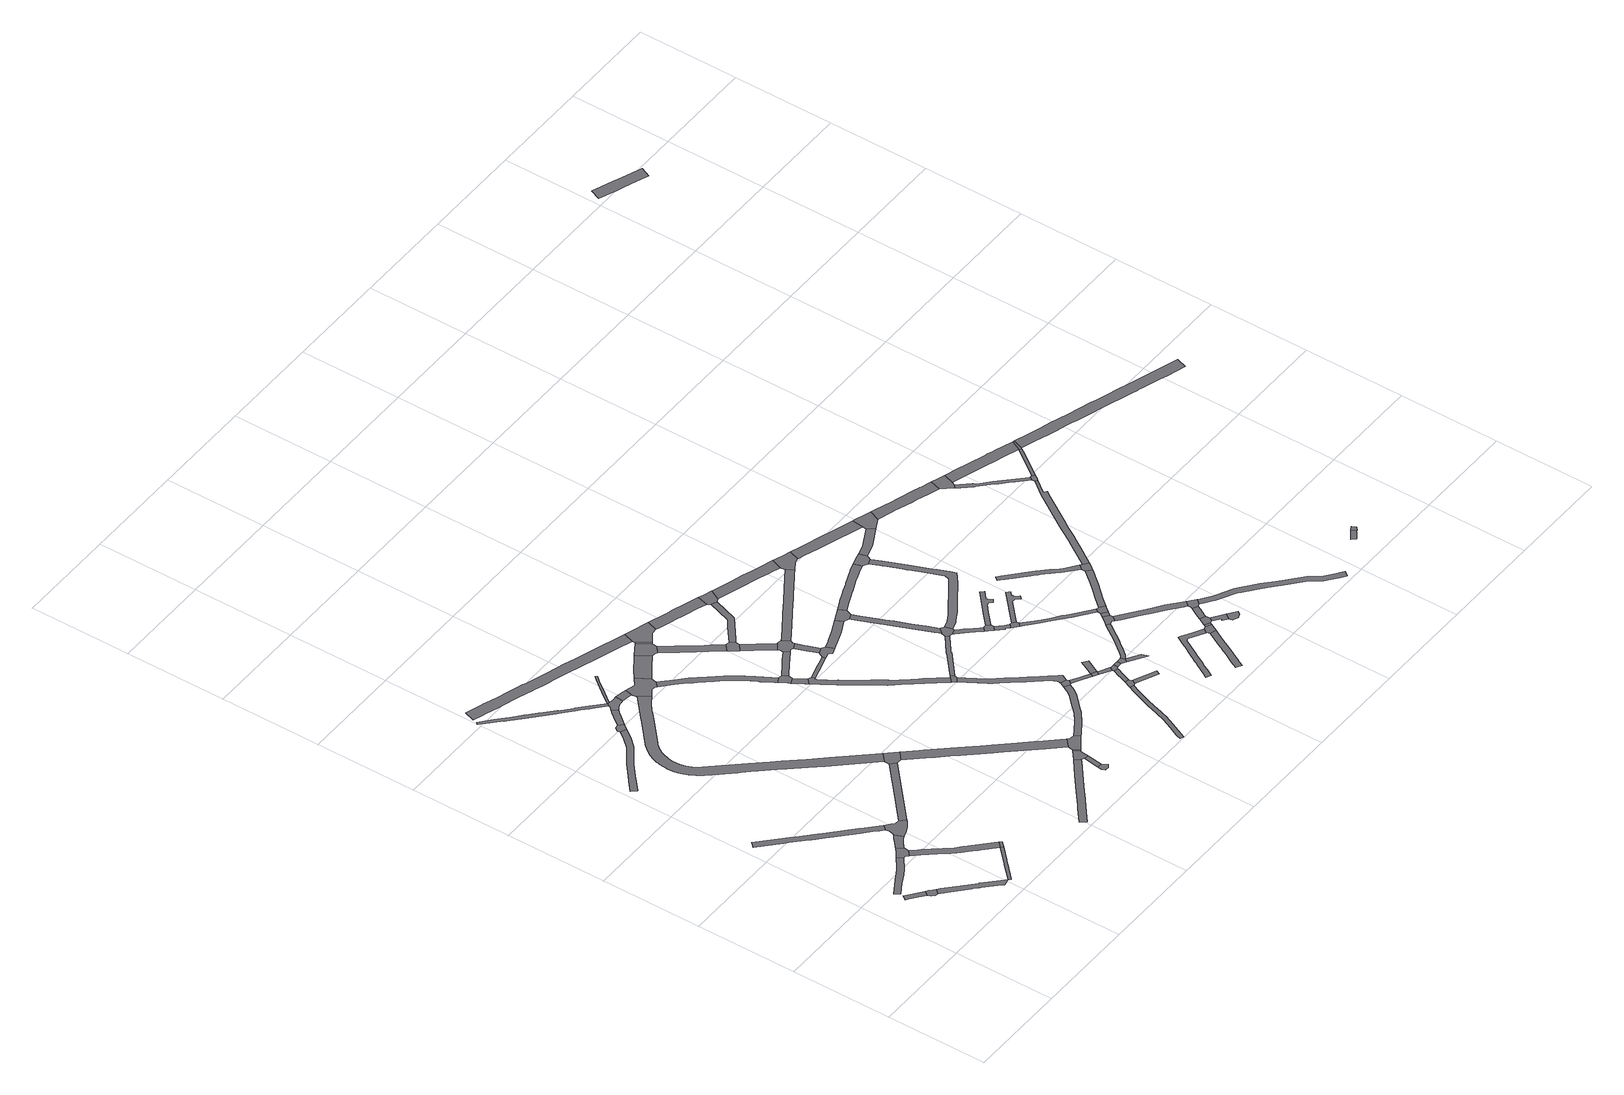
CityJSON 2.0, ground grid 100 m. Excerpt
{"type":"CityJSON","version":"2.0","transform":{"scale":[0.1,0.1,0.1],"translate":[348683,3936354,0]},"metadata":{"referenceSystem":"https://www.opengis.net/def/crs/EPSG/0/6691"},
"CityObjects":{
"road1":{"type":"Road","attributes":{"RoadStructureAttribute.sectionType":"1"},"geometry":[{"type":"MultiSurface","lod":"1","boundaries":[[[0,1,2,3,4,5,6]]]}]},
"road2":{"type":"Road","geometry":[{"type":"MultiSurface","lod":"1","boundaries":[[[7,8,0,6,9,10,11,12,13]]]}]},
"road3":{"type":"Road","attributes":{"RoadStructureAttribute.sectionType":"1"},"geometry":[{"type":"MultiSurface","lod":"1","boundaries":[[[14,15,16,17,18,19,20,21,22,23,24,25,26,27]]]}]},
"road4":{"type":"Road","attributes":{"RoadStructureAttribute.sectionType":"1"},"geometry":[{"type":"MultiSurface","lod":"1","boundaries":[[[12,28,29,30,31,32,33,34,35,36,37,38,39,40,41,42,43,44,45,13]]]}]},
"road5":{"type":"Road","attributes":{"RoadStructureAttribute.sectionType":"1"},"geometry":[{"type":"MultiSurface","lod":"1","boundaries":[[[46,47,48,49,50,51,52,53,54,55,56,57,58,59,60,61,62,63,64,65,66,67,68,69,70,71]]]}]},
"road6":{"type":"Road","geometry":[{"type":"MultiSurface","lod":"1","boundaries":[[[72,73,74,19,18,75,76,77,78,79]]]}]},
"road7":{"type":"Road","attributes":{"RoadStructureAttribute.sectionType":"1"},"geometry":[{"type":"MultiSurface","lod":"1","boundaries":[[[80,81,82,83,79,78,84,85,86,87,88,89]]]}]},
"road8":{"type":"Road","attributes":{"RoadStructureAttribute.sectionType":"1"},"geometry":[{"type":"MultiSurface","lod":"1","boundaries":[[[90,91,92,93,94,95,96,97,39]]]}]},
"road9":{"type":"Road","attributes":{"RoadStructureAttribute.sectionType":"1"},"geometry":[{"type":"MultiSurface","lod":"1","boundaries":[[[98,99,100,101,102,103,104,77,76,105,106,107,108,109,110,111,112,113,114,95,115]]]}]},
"road10":{"type":"Road","geometry":[{"type":"MultiSurface","lod":"1","boundaries":[[[88,116,117,118,119,120,121,122,123,124,125,126,71,70,127,128,129,130,131,89]]]}]},
"road11":{"type":"Road","attributes":{"RoadStructureAttribute.sectionType":"1"},"geometry":[{"type":"MultiSurface","lod":"1","boundaries":[[[132,133,134,135,136,137,138,139,140,141,142,143,144,145,146,147,148,149,150,151,152,153,154,155]]]}]},
"road12":{"type":"Road","geometry":[{"type":"MultiSurface","lod":"1","boundaries":[[[95,94,156,115]]]}]},
"road13":{"type":"Road","attributes":{"RoadStructureAttribute.sectionType":"1"},"geometry":[{"type":"MultiSurface","lod":"1","boundaries":[[[157,158,159,160,161,162,163,164,165,166,167,168,169,170,171,172,173,174,175,176,177,178,179,180,181,182,183,184,185,186,187,188,189,190,191,192,193,194,195,196,197]]]}]},
"road14":{"type":"Road","attributes":{"RoadStructureAttribute.sectionType":"1"},"geometry":[{"type":"MultiSurface","lod":"1","boundaries":[[[198,199,200,201,202,203,124,123]]]}]},
"road15":{"type":"Road","geometry":[{"type":"MultiSurface","lod":"1","boundaries":[[[204,144,143,205,206,207,208,209]]]}]},
"road16":{"type":"Road","attributes":{"RoadStructureAttribute.sectionType":"1"},"geometry":[{"type":"MultiSurface","lod":"1","boundaries":[[[210,211,212,213,214,215,208,207]]]}]},
"road17":{"type":"Road","attributes":{"RoadStructureAttribute.sectionType":"1"},"geometry":[{"type":"MultiSurface","lod":"1","boundaries":[[[216,217,218,219,220,221,222,223,224,225,226,227,228,229,230,231,232,233,234,235,236,237,238,239,240,241,242,243,244,245,246,247,248,249,250,251,252,253,254,255,256,257,258,259,260,261,262,263,264,265,266,267,268,269,270,271,272,273,274,275]]]}]},
"road18":{"type":"Road","geometry":[{"type":"MultiSurface","lod":"1","boundaries":[[[276,277,278,197,196,279,213,212,280,281,282,283,284,285,286]]]}]},
"road19":{"type":"Road","geometry":[{"type":"MultiSurface","lod":"1","boundaries":[[[274,201,200,287,288,275]]]}]},
"road20":{"type":"Road","attributes":{"RoadStructureAttribute.sectionType":"1"},"geometry":[{"type":"MultiSurface","lod":"1","boundaries":[[[285,289,290,291,292,293,286]]]}]},
"road21":{"type":"Road","attributes":{"RoadStructureAttribute.sectionType":"1"},"geometry":[{"type":"MultiSurface","lod":"1","boundaries":[[[294,295,296,297,298,299,300,301,302,303,197,278]]]}]},
"road22":{"type":"Road","attributes":{"RoadStructureAttribute.sectionType":"1"},"geometry":[{"type":"MultiSurface","lod":"1","boundaries":[[[304,305,306,307,308,309,310,311,312,313,314,315,316,317,318,319,320,321,322,323,324,325,326,327,328,329,330,331,332,333,334,335,336,337,338,339,340,341,342,343]]]}]},
"road23":{"type":"Road","attributes":{"RoadStructureAttribute.sectionType":"1"},"geometry":[{"type":"MultiSurface","lod":"1","boundaries":[[[344,345,346,347,348,349,350,351,352,353,354,355,356,357,358]]]}]},
"road24":{"type":"Road","geometry":[{"type":"MultiSurface","lod":"1","boundaries":[[[359,360,361,362,292,291,363,364,242,241,365,366,367,368,369]]]}]},
"road25":{"type":"Road","attributes":{"RoadStructureAttribute.sectionType":"1"},"geometry":[{"type":"MultiSurface","lod":"1","boundaries":[[[370,371,372,373,374,375,376,377,378,379,380,381,288,287,382,383,384,385,386,387,388,389,390,391]]]}]},
"road26":{"type":"Road","attributes":{"RoadStructureAttribute.sectionType":"1"},"geometry":[{"type":"MultiSurface","lod":"1","boundaries":[[[392,393,394,360,359,395,396,397,398]]]}]},
"road27":{"type":"Road","attributes":{"RoadStructureAttribute.sectionType":"1"},"geometry":[{"type":"MultiSurface","lod":"1","boundaries":[[[399,400,401,402,403,404,405,406,407,408,409,410,369,368,411,412,413,414,415,416,417,418,419,420,421,422,423,424,425,426]]]}]},
"road28":{"type":"Road","geometry":[{"type":"MultiSurface","lod":"1","boundaries":[[[427,428,429,430,431,432,433,434,435,436]]]}]},
"road29":{"type":"Road","attributes":{"RoadStructureAttribute.sectionType":"1"},"geometry":[{"type":"MultiSurface","lod":"1","boundaries":[[[436,435,437,438]]]}]},
"road30":{"type":"Road","geometry":[{"type":"MultiSurface","lod":"1","boundaries":[[[439,440,344,358,438,437,441,442,443]]]}]},
"road31":{"type":"Road","attributes":{"RoadStructureAttribute.sectionType":"1"},"geometry":[{"type":"MultiSurface","lod":"1","boundaries":[[[439,443,444,445]]]}]},
"road32":{"type":"Road","geometry":[{"type":"MultiSurface","lod":"1","boundaries":[[[446,447,448,392,398,449,450]]]}]},
"road33":{"type":"Road","geometry":[{"type":"MultiSurface","lod":"1","boundaries":[[[451,452,453,426,425,454,455]]]}]},
"road34":{"type":"Road","geometry":[{"type":"MultiSurface","lod":"1","boundaries":[[[456,457,458,451,455]]]}]},
"road35":{"type":"Road","geometry":[{"type":"MultiSurface","lod":"1","boundaries":[[[444,459,460,461,462,463,391,390,445]]]}]},
"road36":{"type":"Road","attributes":{"RoadStructureAttribute.sectionType":"1"},"geometry":[{"type":"MultiSurface","lod":"1","boundaries":[[[448,447,464,465]]]}]},
"road37":{"type":"Road","attributes":{"RoadStructureAttribute.sectionType":"1"},"geometry":[{"type":"MultiSurface","lod":"1","boundaries":[[[466,467,468,469,470,471,472,473,474,475,476,477,446,450]]]}]},
"road38":{"type":"Road","geometry":[{"type":"MultiSurface","lod":"1","boundaries":[[[464,478,479,480,481,482,483,484,343,342,465]]]}]},
"road39":{"type":"Road","attributes":{"RoadStructureAttribute.sectionType":"1"},"geometry":[{"type":"MultiSurface","lod":"1","boundaries":[[[485,486,487,488,453,452,489,490,491]]]}]},
"road40":{"type":"Road","attributes":{"RoadStructureAttribute.sectionType":"1"},"geometry":[{"type":"MultiSurface","lod":"1","boundaries":[[[492,493,494,495,496,497,498,499,500,501]]]}]},
"road41":{"type":"Road","geometry":[{"type":"MultiSurface","lod":"1","boundaries":[[[502,503,504,472,471,505,506,507]]]}]},
"road42":{"type":"Road","attributes":{"RoadStructureAttribute.sectionType":"1"},"geometry":[{"type":"MultiSurface","lod":"1","boundaries":[[[500,458,457,508,509,510,511,512,513,514,515,516,517,518,519,520,521,522,523,524,525,526,527,528,529,530,531,532,533,534,501]]]}]},
"road43":{"type":"Road","attributes":{"RoadStructureAttribute.sectionType":"1"},"geometry":[{"type":"MultiSurface","lod":"1","boundaries":[[[535,536,537,538,502,507]]]}]},
"road44":{"type":"Road","geometry":[{"type":"MultiSurface","lod":"1","boundaries":[[[539,540,541,542,543,544,545,537,536,546,485,491]]]}]},
"road45":{"type":"Road","attributes":{"RoadStructureAttribute.sectionType":"1"},"geometry":[{"type":"MultiSurface","lod":"1","boundaries":[[[461,547,548,549,550,551,552,553,554,555,556,557,558,559,560,561,562,563,564,565,566,462]]]}]},
"road46":{"type":"Road","attributes":{"RoadStructureAttribute.sectionType":"1"},"geometry":[{"type":"MultiSurface","lod":"1","boundaries":[[[541,567,568,569,570,571,542]]]}]},
"road47":{"type":"Road","geometry":[{"type":"MultiSurface","lod":"1","boundaries":[[[572,573,574,575,569,568,576,495,494]]]}]},
"road48":{"type":"Road","geometry":[{"type":"MultiSurface","lod":"1","boundaries":[[[577,522,521,578,579,580,581]]]}]},
"road49":{"type":"Road","attributes":{"RoadStructureAttribute.sectionType":"1"},"geometry":[{"type":"MultiSurface","lod":"1","boundaries":[[[582,583,584,585,586,482,481,587,588,589,590,591,592,593,594,595]]]}]},
"road50":{"type":"Road","attributes":{"RoadStructureAttribute.sectionType":"1"},"geometry":[{"type":"MultiSurface","lod":"1","boundaries":[[[596,597,598,599,600,601,602,603,504,503]]]}]},
"road51":{"type":"Road","attributes":{"RoadStructureAttribute.sectionType":"1"},"geometry":[{"type":"MultiSurface","lod":"1","boundaries":[[[579,604,605,606,607,608,609,610,611,612,613,614,615,616,617,618,619,620,621,622,623,624,625,626,627,628,629,630,631,632,633,634,635,636,637,580]]]}]},
"road52":{"type":"Road","attributes":{"RoadStructureAttribute.sectionType":"1"},"geometry":[{"type":"MultiSurface","lod":"1","boundaries":[[[638,639,640,641,642,643,644,645,646,647,648,649,650,651,652,653,654,655,656,657,658,659,660,661,662,663,664,665,666]]]}]},
"road53":{"type":"Road","attributes":{"RoadStructureAttribute.sectionType":"1"},"geometry":[{"type":"MultiSurface","lod":"1","boundaries":[[[667,668,669,575,574,670,671,672,673]]]}]},
"road54":{"type":"Road","geometry":[{"type":"MultiSurface","lod":"1","boundaries":[[[674,675,622,621,676,559,558,677]]]}]},
"road55":{"type":"Road","attributes":{"RoadStructureAttribute.sectionType":"1"},"geometry":[{"type":"MultiSurface","lod":"1","boundaries":[[[678,679,680,681,682,683,684,685,686,687,577,581]]]}]},
"road56":{"type":"Road","geometry":[{"type":"MultiSurface","lod":"1","boundaries":[[[600,599,688,689,690,582,595]]]}]},
"road57":{"type":"Road","attributes":{"RoadStructureAttribute.sectionType":"1"},"geometry":[{"type":"MultiSurface","lod":"1","boundaries":[[[691,692,693,694,695,696,697,698,699,700,674,677]]]}]},
"road58":{"type":"Road","geometry":[{"type":"MultiSurface","lod":"1","boundaries":[[[701,648,647,702,703,704,705,706]]]}]},
"road59":{"type":"Road","attributes":{"RoadStructureAttribute.sectionType":"1"},"geometry":[{"type":"MultiSurface","lod":"1","boundaries":[[[707,708,709,710,711,712,713,714,715,716,717,718,719,720,545,544]]]}]},
"road60":{"type":"Road","geometry":[{"type":"MultiSurface","lod":"1","boundaries":[[[721,722,696,695]]]}]},
"road61":{"type":"Road","geometry":[{"type":"MultiSurface","lod":"1","boundaries":[[[723,724,725,726,673,672]]]}]},
"road62":{"type":"Road","attributes":{"RoadStructureAttribute.sectionType":"1"},"geometry":[{"type":"MultiSurface","lod":"1","boundaries":[[[727,728,729,730,731,732,733,734,724,723,735,736,737,738,739,740,741,742,743,744]]]}]},
"road63":{"type":"Road","attributes":{"RoadStructureAttribute.sectionType":"1"},"geometry":[{"type":"MultiSurface","lod":"1","boundaries":[[[705,745,746,747,748,749,750,751,706]]]}]},
"road64":{"type":"Road","attributes":{"RoadStructureAttribute.sectionType":"1"},"geometry":[{"type":"MultiSurface","lod":"1","boundaries":[[[721,752,753,754,755,756,757,722]]]}]},
"road65":{"type":"Road","attributes":{"RoadStructureAttribute.sectionType":"1"},"geometry":[{"type":"MultiSurface","lod":"1","boundaries":[[[758,759,760,696,722]]]}]},
"road66":{"type":"Road","attributes":{"RoadStructureAttribute.sectionType":"1"},"geometry":[{"type":"MultiSurface","lod":"1","boundaries":[[[703,761,762,704]]]}]},
"road67":{"type":"Road","geometry":[{"type":"MultiSurface","lod":"1","boundaries":[[[763,764,727,744,684,683,765,766]]]}]},
"road68":{"type":"Road","geometry":[{"type":"MultiSurface","lod":"1","boundaries":[[[747,767,768,769,770,755,754,748]]]}]},
"road69":{"type":"Road","attributes":{"RoadStructureAttribute.sectionType":"1"},"geometry":[{"type":"MultiSurface","lod":"1","boundaries":[[[765,771,772,773,774,775,776,777,778,779,780,781,766]]]}]},
"road70":{"type":"Road","attributes":{"RoadStructureAttribute.sectionType":"1"},"geometry":[{"type":"MultiSurface","lod":"1","boundaries":[[[782,783,784,785,786,787,689,688,788,789,790,791,792,793,794,795,796,797]]]}]},
"road71":{"type":"Road","attributes":{"RoadStructureAttribute.sectionType":"1"},"geometry":[{"type":"MultiSurface","lod":"1","boundaries":[[[798,799,769,768,800,801,802]]]}]},
"road72":{"type":"Road","geometry":[{"type":"MultiSurface","lod":"1","boundaries":[[[803,804,802,801,805,806,807]]]}]},
"road73":{"type":"Road","geometry":[{"type":"MultiSurface","lod":"1","boundaries":[[[775,808,809,810,811,812,776]]]}]},
"road74":{"type":"Road","attributes":{"RoadStructureAttribute.sectionType":"1"},"geometry":[{"type":"MultiSurface","lod":"1","boundaries":[[[805,813,814,806]]]}]},
"road75":{"type":"Road","attributes":{"RoadStructureAttribute.sectionType":"1"},"geometry":[{"type":"MultiSurface","lod":"1","boundaries":[[[815,816,817,818,819,810,809]]]}]},
"road76":{"type":"Road","geometry":[{"type":"MultiSurface","lod":"1","boundaries":[[[820,821,822,818,817,823]]]}]},
"road77":{"type":"Road","attributes":{"RoadStructureAttribute.sectionType":"1"},"geometry":[{"type":"MultiSurface","lod":"1","boundaries":[[[824,825,826,827,828,829,830,831,832,833,834,835,836,837,838,839,840,841,842,843,844,845,846,726,725]]]}]},
"road78":{"type":"Road","attributes":{"RoadStructureAttribute.sectionType":"1"},"geometry":[{"type":"MultiSurface","lod":"1","boundaries":[[[806,847,848,849,850,851,852,853,854,855,856,857,858,859,860,861,862,863,864,865,866,867,807]]]}]},
"road79":{"type":"Road","geometry":[{"type":"MultiSurface","lod":"1","boundaries":[[[868,869,870,871,872,873,874,875,876,877,878,879,812,811]]]}]},
"road80":{"type":"Road","geometry":[{"type":"MultiSurface","lod":"1","boundaries":[[[796,715,714,880,881,882,883,884,885,797]]]}]},
"road81":{"type":"Road","attributes":{"RoadStructureAttribute.sectionType":"1"},"geometry":[{"type":"MultiSurface","lod":"1","boundaries":[[[886,887,888,889,890,891,892,893,894,895,896,897,898,899,900,901,902,903,904,905,906,907,908,909,910,911,912,913,914,915,916,917,918]]]}]},
"road82":{"type":"Road","attributes":{"RoadStructureAttribute.sectionType":"1"},"geometry":[{"type":"MultiSurface","lod":"1","boundaries":[[[919,920,921,922,923,924,925,926,927,928,820,823,929,930,931,932,933,934,935,936,937,938,939,940]]]}]},
"road83":{"type":"Road","attributes":{"RoadStructureAttribute.sectionType":"1"},"geometry":[{"type":"MultiSurface","lod":"1","boundaries":[[[941,942,943,944,945,946,947,948,949,950,822,821]]]}]},
"road84":{"type":"Road","attributes":{"RoadStructureAttribute.sectionType":"1"},"geometry":[{"type":"MultiSurface","lod":"1","boundaries":[[[951,952,953,954,955,956,957,958,959,960,961,962,963,964,965,966,764,763,967,968,969,970,971,972,973,974,975,976,977,978,979,980,981,982,983,984,985,986,987,988,989,990]]]}]},
"road85":{"type":"Road","attributes":{"RoadStructureAttribute.sectionType":"1"},"geometry":[{"type":"MultiSurface","lod":"1","boundaries":[[[991,992,993,994,995,996,997,998,999,1000,1001,1002,1003,1004,1005,1006,1007]]]}]},
"road86":{"type":"Road","geometry":[{"type":"MultiSurface","lod":"1","boundaries":[[[1008,860,859,1009,1010,1011,1012,1013]]]}]},
"road87":{"type":"Road","geometry":[{"type":"MultiSurface","lod":"1","boundaries":[[[989,1014,1015,1016,1017,834,833,990]]]}]},
"road88":{"type":"Road","attributes":{"RoadStructureAttribute.sectionType":"1"},"geometry":[{"type":"MultiSurface","lod":"1","boundaries":[[[1012,1018,1019,1013]]]}]},
"road89":{"type":"Road","geometry":[{"type":"MultiSurface","lod":"1","boundaries":[[[939,1019,1018,1020,1021,1022,1023,940]]]}]},
"road90":{"type":"Road","geometry":[{"type":"MultiSurface","lod":"1","boundaries":[[[917,1024,999,998,1025,1026,1027,918]]]}]},
"road91":{"type":"Road","attributes":{"RoadStructureAttribute.sectionType":"1"},"geometry":[{"type":"MultiSurface","lod":"1","boundaries":[[[1028,1029,1030,1031,1032,1033,883,882,1034,1035,1036,1037,1038,1039]]]}]},
"road92":{"type":"Road","attributes":{"RoadStructureAttribute.sectionType":"1"},"geometry":[{"type":"MultiSurface","lod":"1","boundaries":[[[1040,1041,1026,1025]]]}]},
"road93":{"type":"Road","attributes":{"RoadStructureAttribute.sectionType":"1"},"geometry":[{"type":"MultiSurface","lod":"1","boundaries":[[[1010,1042,1043,1044,1045,1046,1047,1048,1049,1050,1051,1011]]]}]},
"road94":{"type":"Road","geometry":[{"type":"MultiSurface","lod":"1","boundaries":[[[1052,1053,1054,1055,1041,1040,1056,1057]]]}]},
"road95":{"type":"Road","attributes":{"RoadStructureAttribute.sectionType":"1"},"geometry":[{"type":"MultiSurface","lod":"1","boundaries":[[[1015,1058,1059,1060,1061,1062,1063,1016]]]}]},
"road96":{"type":"Road","attributes":{"RoadStructureAttribute.sectionType":"1"},"geometry":[{"type":"MultiSurface","lod":"1","boundaries":[[[1056,1064,1065,1066,1067,1068,1057]]]}]},
"road97":{"type":"Road","attributes":{"RoadStructureAttribute.sectionType":"1"},"geometry":[{"type":"MultiSurface","lod":"1","boundaries":[[[1069,1070,1071,1053,1052,1072,1073,1074,1075,1076]]]}]},
"road98":{"type":"Road","attributes":{"RoadStructureAttribute.sectionType":"1"},"geometry":[{"type":"MultiSurface","lod":"1","boundaries":[[[1077,1078,1079,1022,1021,1080,1081,1082,1083,1084]]]}]},
"road99":{"type":"Road","attributes":{"RoadStructureAttribute.sectionType":"1"},"geometry":[{"type":"MultiSurface","lod":"1","boundaries":[[[1085,1086,1087,1088,1089,1090,1091,1092,1093,1094,1095,1096,1097,1098,1099,1100,1101,1102,1103,1104,1105]]]}]},
"road100":{"type":"Road","geometry":[{"type":"MultiSurface","lod":"1","boundaries":[[[1106,1068,1067,1107,1108,1109,1110]]]}]},
"road101":{"type":"Road","geometry":[{"type":"MultiSurface","lod":"1","boundaries":[[[1111,1049,1048,1112,1069,1076,1113]]]}]},
"road102":{"type":"Road","geometry":[{"type":"MultiSurface","lod":"1","boundaries":[[[1062,1061,1114,1115,1116,1117,1118,1028,1039]]]}]},
"road103":{"type":"Road","geometry":[{"type":"MultiSurface","lod":"1","boundaries":[[[1083,1119,1120,1121,1122,1123,1124,1105,1104,1084]]]}]},
"road104":{"type":"Road","attributes":{"RoadStructureAttribute.sectionType":"1"},"geometry":[{"type":"MultiSurface","lod":"1","boundaries":[[[1125,1126,1127,1128,1129,1130,1131,1132,1133,1134,1135,1136,1137,1138,1139,1140,1141,1142,1143,1144,1145,1146,1147,1148,1149,1150,1151,1152,1153,1154,1155,1156,1111,1113]]]}]},
"road105":{"type":"Road","attributes":{"RoadStructureAttribute.sectionType":"1"},"geometry":[{"type":"MultiSurface","lod":"1","boundaries":[[[1157,1158,1159,1160,1161,1162,1163,1116,1115,1164,1165,1166,1167,1168,1169,1170,1171,1172,1173]]]}]},
"road106":{"type":"Road","attributes":{"RoadStructureAttribute.sectionType":"1"},"geometry":[{"type":"MultiSurface","lod":"1","boundaries":[[[1174,1175,1176,1177,1178,1179,1180,1181,1182,1183,1184,1185,1124,1123,1186,1187,1188,1189,1190,1191,1192,1193,1194,1195,1196]]]}]},
"road107":{"type":"Road","geometry":[{"type":"MultiSurface","lod":"1","boundaries":[[[1197,1198,1199,1173,1172,1200,1201,1202,1203,1204]]]}]},
"road108":{"type":"Road","attributes":{"RoadStructureAttribute.sectionType":"1"},"geometry":[{"type":"MultiSurface","lod":"1","boundaries":[[[1205,1206,1207,1208,1209,1210,1211,1212,1202,1201,1213,1214,1215,1216,1217,1218,1219,1220,1221,1222,1223,1224]]]}]},
"road109":{"type":"Road","geometry":[{"type":"MultiSurface","lod":"1","boundaries":[[[1225,1226,1224,1223,1174,1196,1227,1228,1229]]]}]},
"road110":{"type":"Road","attributes":{"RoadStructureAttribute.sectionType":"1"},"geometry":[{"type":"MultiSurface","lod":"1","boundaries":[[[1203,1230,1231,1232,1233,1234,1235,1236,1237,1238,1239,1240,1241,1242,1243,1244,1245,1246,1204]]]}]},
"road111":{"type":"Road","attributes":{"RoadStructureAttribute.sectionType":"1"},"geometry":[{"type":"MultiSurface","lod":"1","boundaries":[[[1247,1248,1249,1237,1250,1225,1229]]]}]},
"road112":{"type":"Road","attributes":{"RoadStructureAttribute.sectionType":"1"},"geometry":[{"type":"MultiSurface","lod":"1","boundaries":[[[1251,1252,1253,1254,1255,1256,1257]]]}]},
"road113":{"type":"Road","geometry":[{"type":"MultiSurface","lod":"1","boundaries":[[[1258,1259,1260,1261,1262,1251,1257]]]}]},
"road114":{"type":"Road","geometry":[{"type":"MultiSurface","lod":"1","boundaries":[[[1263,1238,1237,1249,1264]]]}]},
"road115":{"type":"Road","attributes":{"RoadStructureAttribute.sectionType":"1"},"geometry":[{"type":"MultiSurface","lod":"1","boundaries":[[[1265,1266,1267,1268,1269,1270,1271,1272,1273,1274,1275,1276,1277,1278,1279,1280,1281,1282,1283,1284,1285,1286,1287,1288,1289,1290,1291,1292,1293,1294,1295,1296,1297,1298,1299,1300,1301,1302,1303,1304,1305,1306,1307,1308,1309,1263,1264]]]}]},
"road116":{"type":"Road","attributes":{"RoadStructureAttribute.sectionType":"1"},"geometry":[{"type":"MultiSurface","lod":"1","boundaries":[[[1310,1311,1312,1313,1314,1315,1316,1317,1318,1319]]]}]}
},
"vertices":[
[493,675,0],[338,796,0],[306,752,0],[321,741,0],[332,734,0],[401,677,0],[459,631,0],
[549,629,0],[517,657,0],[461,625,0],[473,597,0],[503,570,0],[529,570,0],[567,613,0],
[453,893,0],[558,949,0],[614,984,0],[622,989,0],[735,1072,0],[697,1123,0],[611,1058,0],[593,1044,0],[579,1036,0],[534,1010,0],[464,970,0],[405,936,0],[309,878,0],[341,826,0],
[633,475,0],[637,471,0],[660,451,0],[749,369,0],[758,361,0],[792,332,0],[801,324,0],[797,320,0],[809,312,0],[912,212,0],[955,169,0],[1025,182,0],[1007,198,0],[904,301,0],[847,357,0],[844,359,0],[699,492,0],[598,585,0],
[853,1565,0],[816,1599,0],[612,1793,0],[533,1869,0],[440,1959,0],[380,2016,0],[165,2223,0],[153,2234,0],[147,2242,0],[142,2249,0],[97,2201,0],[166,2136,0],[289,2020,0],[320,1989,0],[425,1887,0],[446,1869,0],[466,1847,0],[487,1827,0],[490,1825,0],[571,1748,0],[579,1741,0],[774,1556,0],[853,1481,0],[896,1439,0],[931,1406,0],[974,1452,0],
[776,1185,0],[771,1180,0],[713,1135,0],[765,1072,0],[783,1050,0],[835,1095,0],[839,1144,0],[791,1198,0],
[910,1301,0],[891,1287,0],[850,1250,0],[846,1246,0],[849,1153,0],[890,1188,0],[919,1208,0],[950,1225,0],[957,1228,0],[923,1313,0],
[1041,159,0],[1183,300,0],[1193,309,0],[1221,338,0],[1340,454,0],[1321,475,0],[1173,329,0],[1164,320,0],
[1151,733,0],[1146,738,0],[1090,791,0],[964,942,0],[909,1007,0],[890,1030,0],[848,1079,0],[847,975,0],[940,866,0],[1014,777,0],[1044,743,0],[1047,739,0],[1076,711,0],[1166,623,0],[1182,608,0],[1183,607,0],[1199,593,0],[1368,524,0],
[982,1238,0],[1016,1249,0],[1047,1262,0],[1063,1270,0],[1092,1289,0],[1119,1310,0],[1126,1316,0],[1140,1329,0],[1095,1380,0],[1048,1382,0],[1022,1407,0],[937,1392,0],[940,1380,0],[940,1355,0],[936,1340,0],[931,1330,0],
[200,3507,0],[223,3529,0],[245,3548,0],[371,3651,0],[383,3660,0],[415,3684,0],[460,3718,0],[545,3778,0],[618,3854,0],[654,3901,0],[669,3923,0],[691,3953,0],[635,3980,0],[598,3930,0],[569,3892,0],[504,3823,0],[424,3763,0],[335,3701,0],[216,3603,0],[172,3564,0],[167,3560,0],[101,3501,0],[67,3473,0],[108,3423,0],
[1389,503,0],
[849,4298,0],[748,4390,0],[660,4471,0],[652,4479,0],[548,4571,0],[547,4572,0],[546,4574,0],[545,4575,0],[544,4576,0],[548,4580,0],[436,4682,0],[427,4690,0],[366,4747,0],[343,4768,0],[334,4777,0],[263,4841,0],[242,4859,0],[224,4875,0],[213,4886,0],[138,4953,0],[99,4988,0],[22,5058,0],[2,5036,0],[84,4961,0],[176,4876,0],[173,4873,0],[171,4870,0],[186,4856,0],[306,4748,0],[306,4747,0],[462,4604,0],[506,4565,0],[557,4518,0],[563,4513,0],[631,4452,0],[662,4424,0],[724,4366,0],[760,4334,0],[825,4273,0],[846,4254,0],[866,4283,0],
[1227,1406,0],[1343,1510,0],[1685,1817,0],[1638,1869,0],[1301,1567,0],[1177,1457,0],
[633,4011,0],[707,3973,0],[719,3989,0],[735,4009,0],[687,4048,0],[656,4044,0],
[817,4112,0],[834,4134,0],[859,4156,0],[812,4202,0],[795,4185,0],[727,4101,0],
[1409,2330,0],[1278,2476,0],[1133,2639,0],[1071,2708,0],[944,2849,0],[680,3146,0],[646,3190,0],[626,3227,0],[605,3277,0],[595,3326,0],[591,3363,0],[591,3399,0],[595,3435,0],[598,3454,0],[603,3472,0],[614,3507,0],[629,3540,0],[647,3572,0],[669,3601,0],[694,3629,0],[707,3641,0],[933,3842,0],[984,3890,0],[1013,3917,0],[1084,3973,0],[1158,4025,0],[1088,4125,0],[863,3922,0],[844,3905,0],[637,3719,0],[611,3695,0],[595,3677,0],[566,3639,0],[541,3599,0],[519,3555,0],[508,3523,0],[504,3511,0],[501,3501,0],[498,3488,0],[493,3464,0],[487,3417,0],[485,3369,0],[489,3322,0],[497,3274,0],[510,3229,0],[529,3185,0],[560,3129,0],[565,3122,0],[602,3076,0],[647,3022,0],[794,2860,0],[813,2840,0],[870,2777,0],[913,2729,0],[1021,2608,0],[1077,2544,0],[1196,2407,0],[1296,2297,0],[1641,1920,0],[1715,1992,0],
[933,4266,0],[896,4273,0],[883,4275,0],[844,4234,0],[880,4171,0],[899,4180,0],[921,4188,0],[932,4190,0],[949,4192,0],[971,4192,0],[973,4272,0],
[1735,1814,0],[1813,1881,0],
[985,4191,0],[1055,4178,0],[1075,4174,0],[1093,4248,0],[1055,4257,0],
[1008,4436,0],[1041,4479,0],[1058,4502,0],[1094,4547,0],[1097,4551,0],[1084,4566,0],[1074,4553,0],[1059,4533,0],[1026,4491,0],[933,4370,0],
[1560,4709,0],[1444,4746,0],[1353,4778,0],[1315,4789,0],[1161,4840,0],[1126,4853,0],[1063,4873,0],[983,4898,0],[877,4933,0],[674,5000,0],[643,5011,0],[593,5027,0],[565,5036,0],[475,5066,0],[408,5089,0],[309,5120,0],[245,5144,0],[230,5149,0],[86,5196,0],[66,5203,0],[31,5099,0],[115,5070,0],[163,5055,0],[281,5014,0],[329,5000,0],[485,4948,0],[637,4897,0],[651,4892,0],[730,4865,0],[791,4845,0],[834,4831,0],[945,4795,0],[1047,4762,0],[1061,4757,0],[1131,4734,0],[1257,4693,0],[1418,4639,0],[1469,4623,0],[1637,4567,0],[1672,4672,0],
[2595,609,0],[2444,490,0],[2279,356,0],[2148,249,0],[2113,220,0],[1976,108,0],[2019,55,0],[2062,90,0],[2231,227,0],[2245,238,0],[2326,304,0],[2374,344,0],[2487,433,0],[2620,541,0],[2637,555,0],
[1340,4153,0],[1265,4283,0],[1191,4226,0],[1142,4236,0],[1077,4165,0],[1086,4133,0],[1189,4047,0],[1226,4071,0],[1276,4068,0],[1287,4057,0],[1332,4104,0],
[2677,920,0],[2645,956,0],[2592,1015,0],[2428,1196,0],[2420,1204,0],[2345,1288,0],[2279,1361,0],[2194,1457,0],[2152,1504,0],[1955,1722,0],[1927,1753,0],[1854,1835,0],[1842,1695,0],[1879,1655,0],[1934,1593,0],[2022,1496,0],[2078,1434,0],[2268,1221,0],[2329,1153,0],[2568,889,0],[2701,738,0],[2778,808,0],
[1500,4448,0],[1461,4422,0],[1343,4344,0],[1382,4181,0],[1400,4193,0],[1463,4237,0],[1584,4320,0],
[1949,3329,0],[1882,3448,0],[1881,3449,0],[1834,3523,0],[1805,3568,0],[1754,3643,0],[1739,3663,0],[1735,3668,0],[1597,3827,0],[1583,3842,0],[1534,3899,0],[1448,3986,0],[1394,3953,0],[1477,3872,0],[1508,3836,0],[1534,3806,0],[1626,3700,0],[1690,3628,0],[1702,3612,0],[1703,3611,0],[1762,3524,0],[1811,3443,0],[1844,3386,0],[1850,3375,0],[1897,3299,0],[1915,3269,0],[1930,3246,0],[1981,3277,0],
[2633,338,0],[2651,309,0],[2655,311,0],[2679,306,0],[2716,332,0],[2708,344,0],[2707,345,0],[2691,367,0],[2684,378,0],[2640,384,0],
[2707,532,0],[2662,538,0],
[2681,676,0],[2643,646,0],[2719,619,0],[2720,620,0],[2723,622,0],
[2736,631,0],[2695,687,0],
[1701,4357,0],[1709,4407,0],[1631,4530,0],[1633,4312,0],[1638,4307,0],
[2043,3176,0],[2052,3216,0],[2020,3267,0],[1976,3169,0],[1986,3151,0],
[2051,3044,0],[2068,3020,0],[2113,3062,0],
[2751,643,0],[2809,685,0],[2879,732,0],[2845,783,0],[2797,788,0],
[1722,4416,0],[1639,4535,0],
[1720,4201,0],[1756,4154,0],[1814,4078,0],[1842,4042,0],[1908,3958,0],[2004,3835,0],[2063,3886,0],[1987,3987,0],[1952,4031,0],[1877,4127,0],[1799,4232,0],[1718,4335,0],
[1797,4468,0],[1818,4483,0],[1823,4486,0],[1874,4489,0],[1908,4594,0],[1840,4617,0],[1804,4628,0],
[2273,3434,0],[2189,3380,0],[2182,3375,0],[2145,3351,0],[2181,3301,0],[2225,3329,0],[2307,3383,0],
[2319,3062,0],[2379,3079,0],[2426,3092,0],[2417,3124,0],[2353,3105,0],[2339,3100,0],[2307,3091,0],[2181,3056,0],[2152,3048,0],[2163,3017,0],
[2134,3794,0],[2140,3834,0],[2103,3881,0],[2005,3833,0],[2037,3789,0],[2072,3745,0],
[2085,2994,0],[2094,2979,0],[2124,2933,0],[2200,2811,0],[2352,2592,0],[2357,2585,0],[2448,2455,0],[2560,2322,0],[2579,2298,0],[2590,2285,0],[2649,2213,0],[2649,2212,0],[2782,2050,0],[2793,2036,0],[2838,2078,0],[2694,2257,0],[2671,2284,0],[2627,2336,0],[2497,2490,0],[2504,2494,0],[2435,2587,0],[2418,2610,0],[2334,2725,0],[2255,2839,0],[2249,2845,0],[2154,2998,0],[2146,3012,0],
[2144,3652,0],[2268,3489,0],[2332,3538,0],[2227,3677,0],
[2333,3400,0],[2342,3397,0],[2361,3390,0],[2419,3412,0],[2414,3424,0],[2427,3462,0],[2384,3529,0],[2280,3474,0],
[2895,742,0],[3036,837,0],[3037,837,0],[3043,842,0],[3104,889,0],[3122,903,0],[3152,934,0],[3186,968,0],[3276,1060,0],[3297,1084,0],[3325,1118,0],[3357,1185,0],[3302,1212,0],[3274,1156,0],[3273,1154,0],[3235,1105,0],[3157,1026,0],[3082,949,0],[3004,888,0],[2906,822,0],
[2402,3278,0],[2441,3173,0],[2497,3194,0],[2459,3306,0],[2456,3314,0],
[2479,3107,0],[2503,3074,0],[2566,3097,0],[2539,3173,0],[2441,3172,0],
[2850,2088,0],[2811,2015,0],[2821,1999,0],[2871,2030,0],[2876,2058,0],
[2417,4426,0],[2276,4472,0],[2161,4512,0],[2091,4533,0],[2086,4535,0],[1902,4480,0],[2049,4431,0],[2056,4431,0],[2078,4423,0],[2152,4399,0],[2235,4370,0],[2250,4367,0],[2292,4352,0],[2390,4318,0],
[2172,3859,0],[2385,4024,0],[2389,4036,0],[2466,4264,0],[2409,4283,0],[2336,4066,0],[2334,4060,0],[2260,4003,0],
[2964,1766,0],[2969,1760,0],[2992,1732,0],[3062,1649,0],[3086,1620,0],[3142,1550,0],[3170,1515,0],[3171,1513,0],[3197,1481,0],[3213,1462,0],[3313,1339,0],[3319,1327,0],[3323,1319,0],[3327,1307,0],[3330,1295,0],[3331,1283,0],[3329,1272,0],[3328,1268,0],[3386,1247,0],[3415,1305,0],[3416,1306,0],[3396,1331,0],[3339,1402,0],[3338,1403,0],[3297,1453,0],[3295,1455,0],[3233,1532,0],[3227,1540,0],[3184,1594,0],[3102,1693,0],[3013,1802,0],[2959,1888,0],[2907,1971,0],[2891,1997,0],
[3394,45,0],[3477,226,0],[3503,281,0],[3517,326,0],[3524,347,0],[3555,446,0],[3580,515,0],[3622,629,0],[3632,654,0],[3665,733,0],[3628,748,0],[3608,699,0],[3593,661,0],[3585,643,0],[3572,609,0],[3565,591,0],[3517,461,0],[3517,459,0],[3511,443,0],[3486,362,0],[3474,324,0],[3470,313,0],[3465,295,0],[3454,271,0],[3409,172,0],[3364,76,0],[3357,62,0],[3343,19,0],[3381,6,0],
[2731,3245,0],[2613,3201,0],[2608,3198,0],[2641,3124,0],[2765,3172,0],[2892,3233,0],[2858,3305,0],
[3396,1226,0],[3393,1228,0],[3324,1257,0],[3376,1191,0],
[3102,2251,0],[3098,2256,0],[3102,2259,0],[3129,2279,0],[3253,2376,0],[3268,2385,0],[3239,2416,0],[3077,2291,0],[3072,2286,0],[3076,2281,0],
[2501,4281,0],[2553,4382,0],[2474,4407,0],
[3401,1176,0],[3448,1149,0],[3538,1097,0],[3540,1096,0],[3553,1089,0],[3573,1124,0],[3559,1132,0],[3558,1133,0],[3494,1168,0],[3413,1216,0],
[3636,769,0],[3669,735,0],[3693,744,0],[3708,784,0],[3696,812,0],[3658,822,0],
[2499,3510,0],[2709,3646,0],[2732,3662,0],[2883,3761,0],[2945,3802,0],[2983,3825,0],[3137,3927,0],[3184,3957,0],[3140,4024,0],[2939,3892,0],[2805,3805,0],[2666,3714,0],[2636,3695,0],[2414,3549,0],
[3605,1058,0],[3626,1094,0],
[2943,3213,0],[2998,3239,0],[3019,3293,0],[2984,3365,0],
[3296,2510,0],[3250,2629,0],[3199,2750,0],[3145,2884,0],[3114,2959,0],[3106,2981,0],[3049,3116,0],[3038,3142,0],[2952,3191,0],[2982,3119,0],[3047,2963,0],[3052,2952,0],[3091,2858,0],[3101,2833,0],[3145,2728,0],[3229,2520,0],[3246,2480,0],[3252,2460,0],
[3726,886,0],[3727,889,0],[3758,963,0],[3721,979,0],[3690,903,0],[3682,883,0],[3674,865,0],
[3630,1044,0],[3632,1043,0],[3715,995,0],[3735,1031,0],[3652,1077,0],[3627,1094,0],
[3695,1231,0],[3647,1268,0],[3611,1197,0],
[3911,641,0],[3929,679,0],
[3356,2416,0],[3337,2491,0],[3298,2381,0],[3353,2400,0],
[3763,976,0],[3781,985,0],[3782,1027,0],[3743,1027,0],
[3311,2366,0],[3397,2276,0],[3467,2200,0],[3468,2200,0],[3487,2179,0],[3522,2212,0],[3504,2233,0],[3466,2275,0],[3419,2328,0],[3408,2341,0],[3362,2387,0],
[3045,4219,0],[2955,4250,0],[2875,4277,0],[2796,4303,0],[2758,4314,0],[2577,4375,0],[2632,4240,0],[2726,4209,0],[2796,4186,0],[2850,4169,0],[2861,4165,0],[2934,4141,0],[3011,4115,0],[3036,4106,0],[3133,4073,0],[3171,4178,0],
[3825,1026,0],[3796,1026,0],[3806,985,0],[3830,985,0],[3830,1026,0],
[3874,1028,0],[3855,1026,0],[3873,957,0],[3895,991,0],[3882,1030,0],
[3510,2155,0],[3547,2116,0],[3582,2149,0],[3582,2180,0],[3552,2213,0],
[4049,848,0],[4024,910,0],
[3612,2048,0],[3619,2054,0],[3654,2022,0],[3681,2052,0],[3649,2081,0],
[3743,1999,0],[3743,2025,0],[3710,2052,0],[3714,1968,0],
[3088,3325,0],[3109,3334,0],[3199,3373,0],[3222,3383,0],[3246,3393,0],[3247,3393,0],[3371,3446,0],[3412,3463,0],[3474,3487,0],[3558,3512,0],[3535,3589,0],[3464,3568,0],[3457,3566,0],[3448,3563,0],[3296,3502,0],[3295,3501,0],[3286,3496,0],[3209,3464,0],[3168,3447,0],[3084,3411,0],[3080,3409,0],[3030,3387,0],[3030,3386,0],
[3899,993,0],[3911,997,0],[3934,1014,0],[3940,1019,0],[3954,1033,0],[3964,1046,0],[3986,1075,0],[4015,1113,0],[4049,1157,0],[4068,1181,0],[4103,1232,0],[4172,1328,0],[4190,1354,0],[4158,1378,0],[4036,1205,0],[3948,1092,0],[3948,1091,0],[3941,1082,0],[3922,1057,0],[3908,1044,0],[3894,1034,0],
[3704,2290,0],[3776,2356,0],[3806,2357,0],[3821,2341,0],[3831,2328,0],[3862,2354,0],[3851,2366,0],[3838,2382,0],[3838,2412,0],[3901,2469,0],[3871,2502,0],[3673,2323,0],
[3262,4008,0],[3305,4016,0],[3311,4015,0],[3346,4120,0],[3272,4144,0],[3217,4163,0],
[4516,708,0],[4403,772,0],[4386,781,0],[4371,755,0],[4340,699,0],[4322,668,0],[4307,641,0],[4271,578,0],[4271,577,0],[4251,542,0],[4237,517,0],[4219,486,0],[4216,480,0],[4204,458,0],[4194,441,0],[4167,393,0],[4155,371,0],[4132,330,0],[4115,301,0],[4109,291,0],[4153,266,0],[4194,339,0],[4221,387,0],[4245,429,0],[4295,519,0],[4297,522,0],[4302,530,0],[4349,614,0],[4394,695,0],[4424,702,0],[4505,656,0],[4571,618,0],[4601,659,0],
[4140,1666,0],[4087,1708,0],[4066,1724,0],[4049,1738,0],[4035,1750,0],[4034,1751,0],[3964,1802,0],[3888,1862,0],[3798,1950,0],[3772,1973,0],[3746,1938,0],[3768,1918,0],[3850,1850,0],[3867,1836,0],[3940,1777,0],[4022,1708,0],[4026,1705,0],[4042,1692,0],[4065,1673,0],[4145,1609,0],[4247,1529,0],[4272,1559,0],
[3937,2203,0],[3945,2202,0],[3967,2200,0],[4005,2159,0],[4033,2189,0],[3997,2227,0],[3997,2259,0],[4025,2285,0],[4016,2296,0],[3998,2315,0],
[3654,3394,0],[3663,3373,0],[3678,3334,0],[3729,3211,0],[3742,3173,0],[3749,3154,0],[3812,3006,0],[3859,2886,0],[3868,2863,0],[3855,2817,0],[3779,2761,0],[3684,2694,0],[3592,2631,0],[3488,2560,0],[3477,2553,0],[3405,2513,0],[3435,2443,0],[3454,2456,0],[3484,2472,0],[3519,2491,0],[3523,2493,0],[3543,2506,0],[3580,2531,0],[3663,2589,0],[3695,2610,0],[3712,2622,0],[3819,2697,0],[3826,2701,0],[3929,2780,0],[3941,2789,0],[3958,2802,0],[3935,2862,0],[3893,2969,0],[3884,2983,0],[3833,3106,0],[3804,3177,0],[3754,3308,0],[3710,3415,0],[3668,3508,0],[3613,3485,0],
[4434,172,0],[4439,180,0],[4491,278,0],[4541,371,0],[4543,376,0],[4544,378,0],[4593,468,0],[4644,564,0],[4587,584,0],[4546,507,0],[4495,413,0],[4494,411,0],[4482,389,0],[4444,316,0],[4395,226,0],[4356,153,0],[4409,124,0],
[4171,1396,0],[4219,1359,0],[4241,1343,0],[4279,1392,0],[4275,1421,0],[4222,1462,0],
[3679,3530,0],[3689,3551,0],[3667,3628,0],[3599,3608,0],
[4303,1457,0],[4250,1499,0],
[4338,1501,0],[4352,1517,0],[4304,1557,0],[4281,1552,0],
[4579,613,0],[4684,638,0],[4631,666,0],[4617,663,0],
[3982,3913,0],[3838,3958,0],[3611,4035,0],[3555,4051,0],[3465,4081,0],[3445,4088,0],[3380,3994,0],[3444,3974,0],[3520,3947,0],[3764,3869,0],[3804,3853,0],[3966,3799,0],
[4696,661,0],[4642,687,0],
[4282,1312,0],[4380,1238,0],[4408,1216,0],[4518,1131,0],[4617,1060,0],[4733,963,0],[4758,942,0],[4797,989,0],[4653,1110,0],[4550,1184,0],
[4737,739,0],[4683,764,0],[4667,734,0],[4660,722,0],[4723,665,0],[4744,703,0],
[3801,3584,0],[3837,3602,0],[3862,3615,0],[4009,3692,0],[3963,3758,0],[3771,3658,0],
[4788,614,0],[4779,597,0],[4815,573,0],[4830,563,0],[4867,615,0],
[4753,895,0],[4725,842,0],[4714,823,0],[4750,763,0],[4767,794,0],[4770,799,0],[4784,827,0],[4806,867,0],
[4517,1796,0],[4455,1728,0],[4370,1635,0],[4414,1592,0],[4542,1733,0],[4564,1757,0],[4658,1873,0],[4616,1919,0],
[4535,2089,0],[4511,2110,0],[4455,2178,0],[4373,2257,0],[4365,2264,0],[4145,2468,0],[4110,2500,0],[4077,2462,0],[4116,2429,0],[4130,2416,0],[4292,2265,0],[4310,2248,0],[4341,2217,0],[4350,2208,0],[4354,2205,0],[4409,2152,0],[4418,2143,0],[4443,2113,0],[4478,2073,0],[4612,1958,0],[4646,2000,0],
[4954,552,0],[4839,528,0],[4893,502,0],[4897,510,0],[4927,515,0],
[4873,925,0],[4762,913,0],[4834,879,0],
[4013,3694,0],[4118,3750,0],[4165,3852,0],[4099,3872,0],[4008,3905,0],
[4659,1874,0],[4675,1895,0],[4676,1896,0],[4706,1930,0],[4718,1949,0],[4667,1983,0],
[4836,877,0],[4870,850,0],[4946,796,0],[4952,791,0],[5014,757,0],[5138,691,0],[5142,688,0],[5166,670,0],[5311,554,0],[5331,537,0],[5348,521,0],[5411,460,0],[5477,403,0],[5617,283,0],[5694,177,0],[5744,139,0],[5803,91,0],[5862,48,0],[5899,100,0],[5865,125,0],[5837,143,0],[5732,226,0],[5661,326,0],[5516,450,0],[5451,507,0],[5350,601,0],[5174,742,0],[5173,742,0],[5015,825,0],[4989,840,0],[4911,894,0],[4880,920,0],
[4665,3685,0],[4659,3689,0],[4655,3690,0],[4608,3706,0],[4432,3764,0],[4382,3779,0],[4204,3840,0],[4280,3698,0],[4296,3693,0],[4349,3674,0],[4470,3634,0],[4522,3617,0],[4630,3581,0],[4663,3570,0],[4683,3563,0],[4741,3544,0],[4775,3650,0],
[5298,2935,0],[5285,2917,0],[5259,2880,0],[5195,2798,0],[5035,2552,0],[4933,2395,0],[4920,2375,0],[4914,2366,0],[4912,2362,0],[4848,2259,0],[4834,2236,0],[4789,2167,0],[4832,2119,0],[4833,2121,0],[4886,2204,0],[4920,2258,0],[4964,2329,0],[4986,2365,0],[5034,2438,0],[5208,2706,0],[5249,2769,0],[5223,2790,0],[5320,2918,0],
[4877,3615,0],[4856,3622,0],[4848,3626,0],[4779,3498,0],[4826,3441,0],[4857,3467,0],[4874,3500,0],[4908,3605,0],
[5200,3108,0],[5113,3191,0],[5087,3219,0],[5044,3260,0],[5006,3297,0],[4961,3340,0],[4959,3342,0],[4964,3349,0],[4859,3401,0],[4860,3399,0],[4934,3319,0],[4938,3315,0],[4946,3307,0],[5043,3214,0],[5083,3173,0],[5090,3167,0],[5174,3085,0],[5192,3067,0],[5295,2965,0],[5315,2993,0],
[5340,2991,0],[5327,2992,0],[5343,2948,0],[5352,2960,0],[5363,2975,0],
[5046,3444,0],[5107,3424,0],[5187,3397,0],[5228,3384,0],[5291,3363,0],[5312,3356,0],[5389,3331,0],[5546,3279,0],[5596,3379,0],[5424,3436,0],[5392,3446,0],[5352,3460,0],[5310,3474,0],[5153,3525,0],[5141,3529,0],[5124,3535,0],[5047,3560,0],
[5435,3076,0],[5527,3204,0],[5568,3264,0],[5414,3095,0],
[6353,364,0],[6261,295,0],[6293,255,0],[6299,259,0],[6354,301,0],[6356,302,0],[6377,321,0],
[6380,323,0],[6385,317,0],[6415,343,0],[6415,347,0],[6394,387,0],
[5615,3374,0],[5573,3270,0],
[5726,3221,0],[5843,3181,0],[5853,3178,0],[5916,3159,0],[5991,3134,0],[6019,3125,0],[6091,3101,0],[6130,3087,0],[6313,3029,0],[6322,3026,0],[6358,3013,0],[6419,2992,0],[6500,2967,0],[6575,2941,0],[6666,2911,0],[6696,2900,0],[6750,2884,0],[6762,2881,0],[6787,2872,0],[6866,2846,0],[6919,2829,0],[6979,2807,0],[7046,2785,0],[7144,2754,0],[7156,2750,0],[7233,2725,0],[7268,2828,0],[7149,2869,0],[7014,2912,0],[6954,2932,0],[6730,3005,0],[6697,3019,0],[6519,3077,0],[6447,3099,0],[6390,3119,0],[6163,3192,0],[6069,3223,0],[6063,3225,0],[6056,3228,0],[5993,3249,0],[5917,3274,0],[5880,3285,0],[5788,3316,0],[5718,3339,0],[5642,3365,0],
[6403,8056,0],[6314,8090,0],[6207,8132,0],[6111,8169,0],[6071,8067,0],[6246,7998,0],[6308,7974,0],[6444,7924,0],[6553,7880,0],[6594,7982,0]
]}
